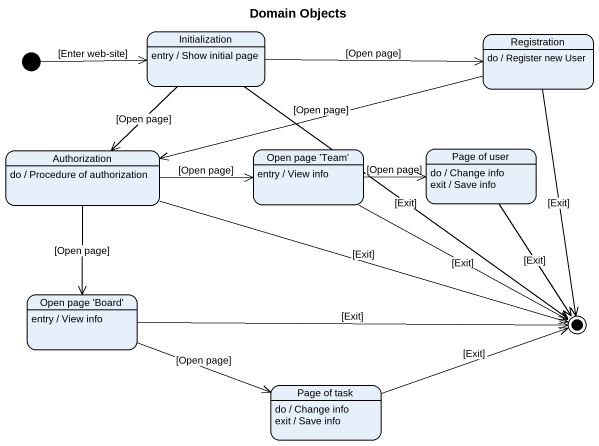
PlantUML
@startuml
title Domain Objects
hide empty description
state Initialization
Initialization : entry / Show initial page
state Registration
Registration : do / Register new User
state Authorization
Authorization : do / Procedure of authorization
state "Open page 'Team'" as Open_page_Team
Open_page_Team : entry / View info
state "Page of user" as Page_of_user
Page_of_user : do / Change info
Page_of_user : exit / Save info
state "Open page 'Board'" as Open_page_Board
Open_page_Board : entry / View info
state "Page of task" as Page_of_task
Page_of_task : do / Change info
Page_of_task : exit / Save info
[*] -right-> Initialization : [Enter web-site]
Initialization -right-> Registration : [Open page]
Initialization --> Authorization : [Open page]
Registration -left-> Authorization : [Open page]
Authorization -right-> Open_page_Team : [Open page]
Authorization --> Open_page_Board : [Open page]
Open_page_Team -right-> Page_of_user : [Open page]
Open_page_Board -right-> Page_of_task : [Open page]
Initialization --> [*] : [Exit]
Registration --> [*] : [Exit]
Authorization -right-> [*] : [Exit]
Open_page_Team -right-> [*] : [Exit]
Page_of_user --> [*] : [Exit]
Open_page_Board -right-> [*] : [Exit]
Page_of_task -right-> [*] : [Exit]
@enduml
